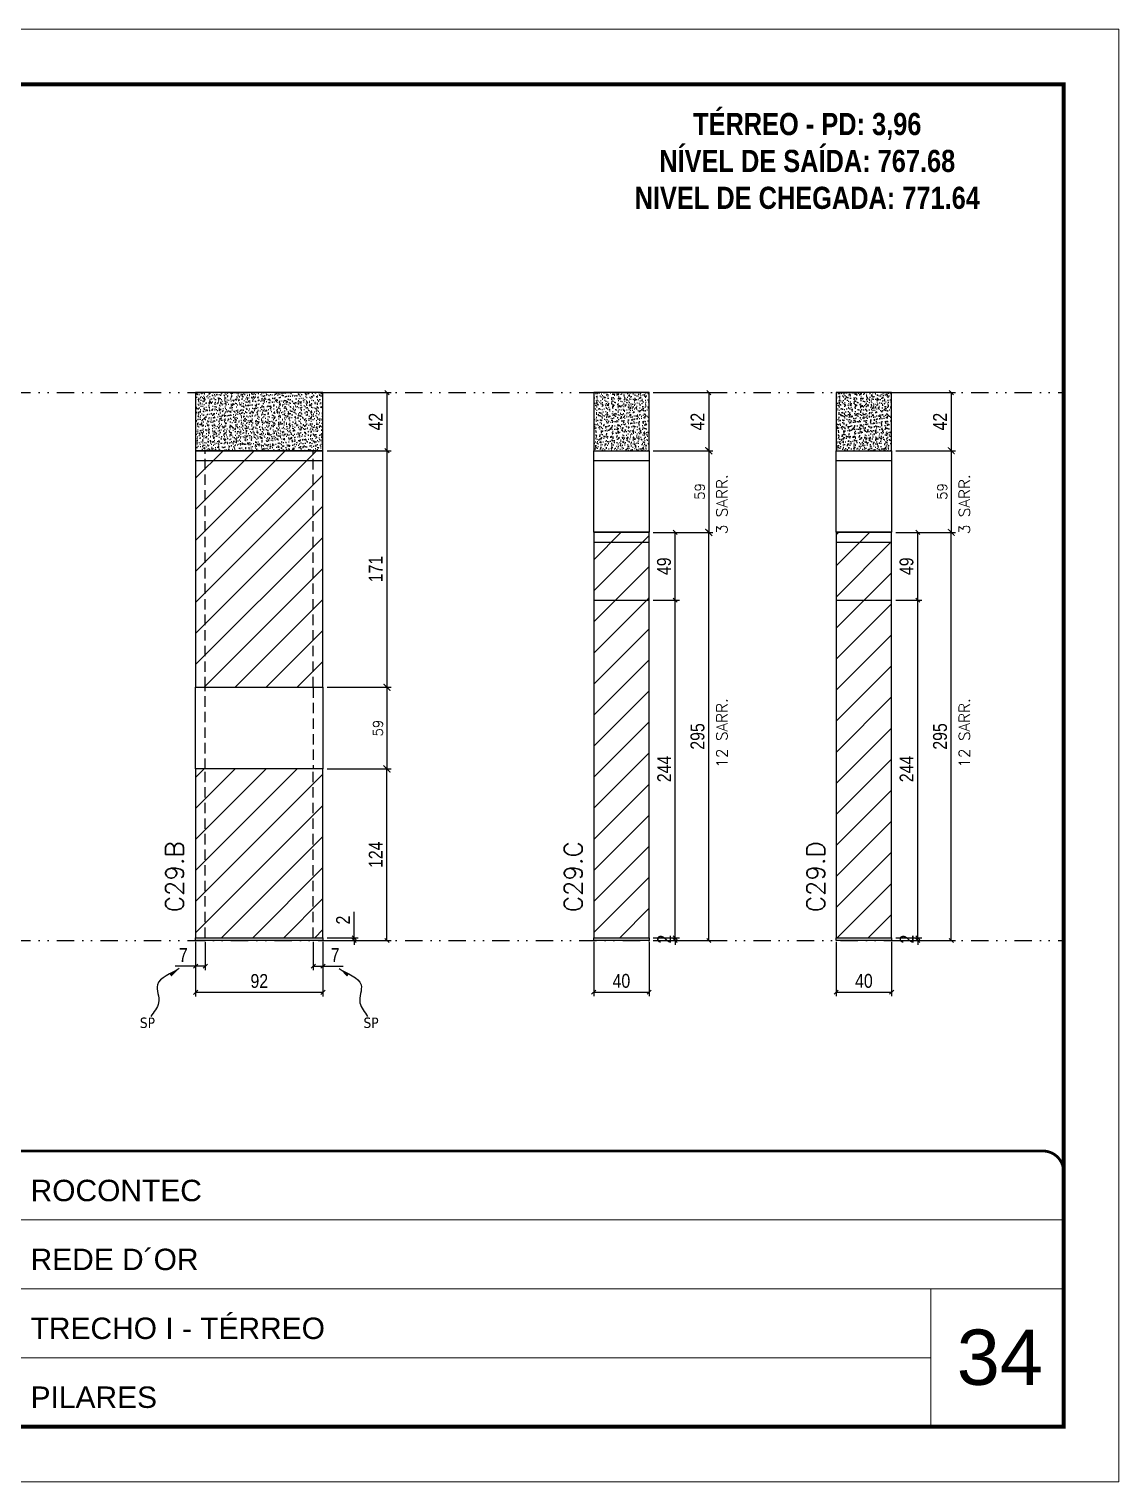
# Model space of a CAD drawing. Extents: x 2949 to 9230, y 1140 to 12527.
# Drawn here: x 5232 to 6019, y 2288 to 3338 of the extents above; entities that cross this region are included whole.
import ezdxf

# ---------------------------------------------------------------- set-up
doc = ezdxf.new("R2010")
doc.units = 0
for name, pattern in [('CONTINUO', [0]), ('DASHED', [0.75, 0.5, -0.25]), ('DIVIDE2', [0.625, 0.25, -0.125, 0, -0.125, 0, -0.125]), ('HIDDEN', [0.375, 0.25, -0.125])]:
    doc.linetypes.add(name, pattern=pattern)
for name, color, linetype, lineweight in [('CARIMBO', 255, 'Continuous', 9), ('Folhas', 255, 'Continuous', 9), ('Hachura', 251, 'Continuous', 9), ('SARRAFO DE PRESSAO', 251, 'DASHED', 9), ('Texto Seção', 7, 'Continuous', 15)]:
    doc.layers.add(name, color=color, linetype=linetype, lineweight=lineweight)
for name, color, linetype in [('COTA', 241, 'Continuous'), ('cotas', 4, 'Continuous'), ('NOMENCLATURA', 7, 'Continuous'), ('Nível', 160, 'Continuous'), ('Painéis', 200, 'Continuous'), ('SARR_2.2x7', 40, 'Continuous'), ('Sarrafo de Pressão', 42, 'HIDDEN'), ('texto', 7, 'Continuous')]:
    doc.layers.add(name, color=color, linetype=linetype)
doc.styles.add('ARIAL', font='arial.ttf')
doc.styles.add('COTA TECNICA', font='techl___.ttf', dxfattribs={"height": 10})
doc.styles.add('COTA TECNICA-50', font='techl___.ttf', dxfattribs={"height": 10})
doc.styles.add('REGUA-120', font='ROMANS.shx', dxfattribs={"height": 15})
doc.styles.add('ROMANC', font='techb___.ttf', dxfattribs={"height": 2.5})
doc.styles.add('ROMANS', font='romans.shx')
doc.styles.get("Standard").update_dxf_attribs({"font": 'arial.ttf'})
doc.dimstyles.new('COTA PAINEL-50', dxfattribs={"dimtxt": 10, "dimasz": 3, "dimexe": 3, "dimexo": 3, "dimgap": 3, "dimtad": 1, "dimdec": 1, "dimzin": 12, "dimdsep": 46, "dimtxsty": 'COTA TECNICA-50', "dimblk1": 'OBLIQUE', "dimblk2": 'OBLIQUE', "dimsah": 1, "dimcen": 0.9, "dimclrd": 4, "dimclre": 4, "dimclrt": 240, "dimadec": 1, "dimazin": 3, "dimtfac": 1, "dimtdec": 1, "dimtmove": 0, "dimatfit": 3, "dimfxl": 1, "dimtolj": 1, "dimtzin": 12, "dimarcsym": 0})
doc.dimstyles.new('Cota Paínel', dxfattribs={"dimtxt": 7, "dimasz": 5, "dimexe": 3, "dimexo": 3, "dimgap": 3, "dimtad": 1, "dimdec": 1, "dimzin": 12, "dimdsep": 46, "dimtxsty": 'ROMANS', "dimblk": 'ARCHTICK', "dimcen": 0, "dimclrd": 4, "dimclre": 4, "dimclrt": 1, "dimadec": 1, "dimazin": 3, "dimtfac": 1, "dimtdec": 1, "dimtmove": 0, "dimatfit": 3, "dimldrblk": 'OBLIQUE', "dimfxl": 1, "dimtolj": 1, "dimtzin": 12, "dimarcsym": 0})
doc.dimstyles.new('PAINEL', dxfattribs={"dimtxt": 10, "dimasz": 3, "dimexe": 3, "dimexo": 3, "dimgap": 3, "dimtad": 1, "dimdec": 1, "dimzin": 12, "dimdsep": 46, "dimtxsty": 'COTA TECNICA', "dimblk1": 'OBLIQUE', "dimblk2": 'OBLIQUE', "dimsah": 1, "dimcen": 0.9, "dimclrd": 4, "dimclre": 4, "dimclrt": 240, "dimadec": 1, "dimazin": 3, "dimtfac": 1, "dimtdec": 1, "dimtmove": 0, "dimatfit": 3, "dimfxl": 1, "dimtolj": 1, "dimtzin": 12, "dimarcsym": 0})
doc.dimstyles.get("Standard").update_dxf_attribs({"dimtxt": 0.18, "dimasz": 0.18, "dimexe": 0.18, "dimexo": 0.0625, "dimgap": 0.09, "dimtad": 0, "dimtih": 1, "dimtoh": 1, "dimdec": 4, "dimzin": 0, "dimdsep": 46, "dimtxsty": 'Standard', "dimcen": 0.09, "dimadec": 0, "dimazin": 0, "dimtfac": 1, "dimtdec": 4, "dimtofl": 0, "dimtmove": 0, "dimatfit": 3, "dimfxl": 1, "dimtolj": 1, "dimtzin": 0, "dimarcsym": 0})
pattern_1 = [(50, (-124486.9665, -22654.4705), (5.46554007, -0.47817257), [0.5715, -6.2865]), (355, (-124486.9665, -22654.4705), (-1.05730264, 5.73170536), [0.4572, -5.02921753]), (100.4514447, (-124486.511, -22654.5104), (4.40823741, 5.25353256), [0.48570026, -5.34270734]), (46.1842, (-124486.9665, -22652.9465), (8.13237123, -1.26126984), [0.85725, -9.42975]), (96.6355576, (-124486.289, -22653.052), (7.122124, 7.42278374), [0.7285507, -8.01406824]), (351.184151, (-124486.9665, -22652.9465), (7.122124, 7.42278374), [0.685799, -7.54379196]), (21, (-124486.2045, -22653.3275), (4.54843174, -3.06795595), [0.5715, -6.2865]), (326, (-124486.2045, -22653.3275), (1.85406085, 5.52563898), [0.4572, -5.0292]), (71.451445, (-124485.8255, -22653.583), (6.40249258, 2.45768307), [0.48570026, -5.34269813]), (37.5, (-124486.9665, -22654.4705), (0.092658098, 2.536651166), [0, -4.96824, 0, -5.1054, 0, -5.04825]), (7.5, (-124486.9665, -22654.4705), (2.004589875, 3.005417245), [0, -2.91084, 0, -4.85394, 0, -1.92405]), (327.5, (-124488.6658, -22654.4705), (4.067717855, -0.17186232), [0, -1.905, 0, -5.9436, 0, -7.8867]), (317.5, (-124489.4278, -22654.4705), (4.44387544, 0.76279473), [0, -2.4765, 0, -3.94716, 0, -5.6007])]
pattern_2 = [(45, (1585, 0), (-11.22532, 11.22532), [])]

# ---------------------------------------------------------------- blocks, each defined once
blk = doc.blocks.new('9999999999')
at = {"color": 30, "linetype": 'CONTINUO'}
for p, q in [((98564.6, 34379.6), (99584, 34379.6)), ((98564.6, 34329.8), (99488, 34329.8)), ((99584, 34329.8), (99488, 34329.8)), ((99488, 34329.8), (99488, 34230.2)), ((98564.6, 34280), (99488, 34280))]:
    blk.add_line(p, q, dxfattribs=at)
at = {"color": 30, "linetype": 'CONTINUO', "const_width": 2}
blk.add_lwpolyline([(99584, 34230.2), (99584, 34414.4, 0.414214), (99569, 34429.4), (98229, 34429.4, 0.414214), (98214, 34414.4), (98214, 34245.2, 0.414214), (98229, 34230.2), (99584, 34230.2)], format="xyb", dxfattribs=at)
at = {"layer": 'Folhas'}
blk.add_lwpolyline([(98139, 34190.2), (99624, 34190.2), (99624, 35240.2), (98139, 35240.2)], close=True, dxfattribs=at)
at = {"layer": 'Folhas', "color": 30, "const_width": 3}
blk.add_lwpolyline([(98214, 34230.2), (99584, 34230.2), (99584, 35200.2), (98214, 35200.2)], close=True, dxfattribs=at)
at = {"color": 7, "linetype": 'Continuous', "ltscale": 5, "style": 'ARIAL'}
for s, height, p in [('ROCONTEC', 15.48, (98837.7, 34393.1)), ('REDE D´OR', 15.48, (98837.7, 34343.3)), ('TRECHO I - TÉRREO', 15.483, (98837.7, 34293.5)), ('PILARES', 15.48, (98837.7, 34243.7))]:
    blk.add_text(s, height=height, dxfattribs=at).set_placement(p)
blk = doc.blocks.new('_Oblique')
at = {"color": 0, "linetype": 'ByBlock', "lineweight": -2}
blk.add_line((-0.5, -0.5), (0.5, 0.5), dxfattribs=at)
blk = doc.blocks.new('*D1192')
at = {"layer": 'COTA', "color": 4, "lineweight": -2, "transparency": 16777216}
for p, q in [((5352, 2678.4), (5352, 2639)), ((5444, 2678.4), (5444, 2639)), ((5352, 2642), (5444, 2642))]:
    blk.add_line(p, q, dxfattribs=at)
at = {"layer": 'Defpoints', "color": 0, "transparency": 16777216}
for p in [(5352, 2681.4), (5444, 2681.4), (5444, 2642)]:
    blk.add_point(p, dxfattribs=at)
at = {"layer": 'COTA', "color": 4, "lineweight": -2, "transparency": 16777216, "xscale": 3, "yscale": 3, "zscale": 3, "rotation": 180}
blk.add_blockref('_Oblique', (5352, 2642), dxfattribs=at)
at = {"layer": 'COTA', "color": 4, "lineweight": -2, "transparency": 16777216, "xscale": 3, "yscale": 3, "zscale": 3}
blk.add_blockref('_Oblique', (5444, 2642), dxfattribs=at)
at = {"layer": 'COTA', "color": 240, "transparency": 16777216, "insert": (5398, 2650.1), "char_height": 10, "attachment_point": 5, "style": 'COTA TECNICA'}
blk.add_mtext('\\A1;92', dxfattribs=at)
blk = doc.blocks.new('*D1193')
at = {"layer": 'COTA', "color": 4, "lineweight": -2, "transparency": 16777216}
for p, q in [((5447, 2803.4), (5493.2, 2803.4)), ((5490.2, 2679.4), (5490.2, 2803.4)), ((5447, 2679.4), (5493.2, 2679.4))]:
    blk.add_line(p, q, dxfattribs=at)
at = {"layer": 'Defpoints', "color": 0, "transparency": 16777216}
for p in [(5444, 2803.4), (5490.2, 2803.4), (5444, 2679.4)]:
    blk.add_point(p, dxfattribs=at)
at = {"layer": 'COTA', "color": 4, "lineweight": -2, "transparency": 16777216, "xscale": 3, "yscale": 3, "zscale": 3}
for p, rotation in [((5490.2, 2803.4), 90), ((5490.2, 2679.4), 270)]:
    blk.add_blockref('_Oblique', p, dxfattribs=dict(at, rotation=rotation))
at = {"layer": 'COTA', "color": 240, "transparency": 16777216, "insert": (5482.1, 2741.4), "char_height": 10, "attachment_point": 5, "rotation": 90, "style": 'COTA TECNICA-50'}
blk.add_mtext('\\A1;124', dxfattribs=at)
blk = doc.blocks.new('*D1194')
at = {"layer": 'COTA', "color": 4, "lineweight": -2, "transparency": 16777216}
for p, q in [((5466.5, 2681.4), (5466.5, 2700.2)), ((5447, 2681.4), (5469.5, 2681.4)), ((5447, 2679.4), (5469.5, 2679.4)), ((5466.5, 2679.4), (5466.5, 2681.4)), ((5466.5, 2679.4), (5466.5, 2676.4))]:
    blk.add_line(p, q, dxfattribs=at)
at = {"layer": 'Defpoints', "color": 0, "transparency": 16777216}
for p in [(5444, 2681.4), (5444, 2679.4), (5466.5, 2679.4)]:
    blk.add_point(p, dxfattribs=at)
at = {"layer": 'COTA', "color": 4, "lineweight": -2, "transparency": 16777216, "xscale": 3, "yscale": 3, "zscale": 3}
for p, rotation in [((5466.5, 2681.4), 270), ((5466.5, 2679.4), 90)]:
    blk.add_blockref('_Oblique', p, dxfattribs=dict(at, rotation=rotation))
at = {"layer": 'COTA', "color": 240, "transparency": 16777216, "insert": (5458.5, 2694.2), "char_height": 10, "attachment_point": 5, "rotation": 90, "style": 'COTA TECNICA-50'}
blk.add_mtext('\\A1;2', dxfattribs=at)
blk = doc.blocks.new('*D1195')
at = {"layer": 'COTA', "color": 4, "linetype": 'ByBlock', "lineweight": -2, "transparency": 16777216}
for p, q in [((5447, 3075.4), (5493.2, 3075.4)), ((5490.2, 3075.4), (5490.2, 3033.4)), ((5447, 3033.4), (5493.2, 3033.4))]:
    blk.add_line(p, q, dxfattribs=at)
at = {"layer": 'Defpoints', "color": 0, "linetype": 'ByBlock', "transparency": 16777216}
for p in [(5444, 3075.4), (5444, 3033.4), (5490.2, 3033.4)]:
    blk.add_point(p, dxfattribs=at)
at = {"layer": 'COTA', "color": 4, "linetype": 'ByBlock', "lineweight": -2, "transparency": 16777216, "xscale": 3, "yscale": 3, "zscale": 3}
for p, rotation in [((5490.2, 3075.4), 90), ((5490.2, 3033.4), 270)]:
    blk.add_blockref('_Oblique', p, dxfattribs=dict(at, rotation=rotation))
at = {"layer": 'COTA', "color": 240, "linetype": 'ByBlock', "transparency": 16777216, "insert": (5482.1, 3054.4), "char_height": 10, "attachment_point": 5, "rotation": 90, "style": 'COTA TECNICA'}
blk.add_mtext('\\A1;42', dxfattribs=at)
blk = doc.blocks.new('*D1208')
at = {"layer": 'COTA', "color": 4, "linetype": 'ByBlock', "lineweight": -2, "transparency": 16777216}
for p, q in [((5447, 3033.4), (5493.2, 3033.4)), ((5490.2, 3033.4), (5490.2, 2862.4)), ((5447, 2862.4), (5493.2, 2862.4))]:
    blk.add_line(p, q, dxfattribs=at)
at = {"layer": 'Defpoints', "color": 0, "linetype": 'ByBlock', "transparency": 16777216}
for p in [(5444, 3033.4), (5444, 2862.4), (5490.2, 2862.4)]:
    blk.add_point(p, dxfattribs=at)
at = {"layer": 'COTA', "color": 4, "linetype": 'ByBlock', "lineweight": -2, "transparency": 16777216, "xscale": 3, "yscale": 3, "zscale": 3}
for p, rotation in [((5490.2, 3033.4), 90), ((5490.2, 2862.4), 270)]:
    blk.add_blockref('_Oblique', p, dxfattribs=dict(at, rotation=rotation))
at = {"layer": 'COTA', "color": 240, "linetype": 'ByBlock', "transparency": 16777216, "insert": (5482.1, 2947.9), "char_height": 10, "attachment_point": 5, "rotation": 90, "style": 'COTA TECNICA'}
blk.add_mtext('\\A1;171', dxfattribs=at)
blk = doc.blocks.new('*D1196')
at = {"layer": 'COTA', "color": 4, "lineweight": -2, "transparency": 16777216}
for p, q in [((5639.6, 2678.4), (5639.6, 2639.1)), ((5679.6, 2678.4), (5679.6, 2639.1)), ((5639.6, 2642.1), (5679.6, 2642.1))]:
    blk.add_line(p, q, dxfattribs=at)
at = {"layer": 'Defpoints', "color": 0, "transparency": 16777216}
for p in [(5639.6, 2681.4), (5679.6, 2681.4), (5679.6, 2642.1)]:
    blk.add_point(p, dxfattribs=at)
at = {"layer": 'COTA', "color": 4, "lineweight": -2, "transparency": 16777216, "xscale": 3, "yscale": 3, "zscale": 3, "rotation": 180}
blk.add_blockref('_Oblique', (5639.6, 2642.1), dxfattribs=at)
at = {"layer": 'COTA', "color": 4, "lineweight": -2, "transparency": 16777216, "xscale": 3, "yscale": 3, "zscale": 3}
blk.add_blockref('_Oblique', (5679.6, 2642.1), dxfattribs=at)
at = {"layer": 'COTA', "color": 240, "transparency": 16777216, "insert": (5659.6, 2650.2), "char_height": 10, "attachment_point": 5, "style": 'COTA TECNICA'}
blk.add_mtext('\\A1;40', dxfattribs=at)
blk = doc.blocks.new('*D1197')
at = {"layer": 'COTA', "color": 4, "lineweight": -2, "transparency": 16777216}
for p, q in [((5682.6, 2974.4), (5725.7, 2974.4)), ((5722.7, 2679.4), (5722.7, 2974.4)), ((5682.6, 2679.4), (5725.7, 2679.4))]:
    blk.add_line(p, q, dxfattribs=at)
at = {"layer": 'Defpoints', "color": 0, "transparency": 16777216}
for p in [(5679.6, 2974.4), (5722.7, 2974.4), (5679.6, 2679.4)]:
    blk.add_point(p, dxfattribs=at)
at = {"layer": 'COTA', "color": 4, "lineweight": -2, "transparency": 16777216, "xscale": 3, "yscale": 3, "zscale": 3}
for p, rotation in [((5722.7, 2974.4), 90), ((5722.7, 2679.4), 270)]:
    blk.add_blockref('_Oblique', p, dxfattribs=dict(at, rotation=rotation))
at = {"layer": 'COTA', "color": 240, "transparency": 16777216, "insert": (5714.6, 2826.9), "char_height": 10, "attachment_point": 5, "rotation": 90, "style": 'COTA TECNICA'}
blk.add_mtext('\\A1;295', dxfattribs=at)
blk = doc.blocks.new('*D1198')
at = {"layer": 'COTA', "color": 4, "lineweight": -2, "transparency": 16777216}
for p, q in [((5682.6, 2681.4), (5701.5, 2681.4)), ((5682.6, 2679.4), (5701.5, 2679.4)), ((5698.5, 2681.4), (5698.5, 2684.4)), ((5698.5, 2679.4), (5698.5, 2681.4)), ((5698.5, 2679.4), (5698.5, 2676.4))]:
    blk.add_line(p, q, dxfattribs=at)
at = {"layer": 'Defpoints', "color": 0, "transparency": 16777216}
for p in [(5679.6, 2681.4), (5679.6, 2679.4), (5698.5, 2681.4)]:
    blk.add_point(p, dxfattribs=at)
at = {"layer": 'COTA', "color": 4, "lineweight": -2, "transparency": 16777216, "xscale": 3, "yscale": 3, "zscale": 3}
for p, rotation in [((5698.5, 2681.4), 270), ((5698.5, 2679.4), 90)]:
    blk.add_blockref('_Oblique', p, dxfattribs=dict(at, rotation=rotation))
at = {"layer": 'COTA', "color": 240, "transparency": 16777216, "insert": (5690.5, 2680.4), "char_height": 10, "attachment_point": 5, "rotation": 90, "style": 'COTA TECNICA-50'}
blk.add_mtext('\\A1;2', dxfattribs=at)
blk = doc.blocks.new('*D1209')
at = {"layer": 'COTA', "color": 4, "linetype": 'ByBlock', "lineweight": -2, "transparency": 16777216}
for p, q in [((5682.6, 2925.4), (5701.5, 2925.4)), ((5698.5, 2681.4), (5698.5, 2925.4)), ((5682.6, 2681.4), (5701.5, 2681.4))]:
    blk.add_line(p, q, dxfattribs=at)
at = {"layer": 'Defpoints', "color": 0, "linetype": 'ByBlock', "transparency": 16777216}
for p in [(5679.6, 2925.4), (5698.5, 2925.4), (5679.6, 2681.4)]:
    blk.add_point(p, dxfattribs=at)
at = {"layer": 'COTA', "color": 4, "linetype": 'ByBlock', "lineweight": -2, "transparency": 16777216, "xscale": 3, "yscale": 3, "zscale": 3}
for p, rotation in [((5698.5, 2925.4), 90), ((5698.5, 2681.4), 270)]:
    blk.add_blockref('_Oblique', p, dxfattribs=dict(at, rotation=rotation))
at = {"layer": 'COTA', "color": 240, "linetype": 'ByBlock', "transparency": 16777216, "insert": (5690.5, 2803.4), "char_height": 10, "attachment_point": 5, "rotation": 90, "style": 'COTA TECNICA'}
blk.add_mtext('\\A1;244', dxfattribs=at)
blk = doc.blocks.new('*D1210')
at = {"layer": 'COTA', "color": 4, "linetype": 'ByBlock', "lineweight": -2, "transparency": 16777216}
for p, q in [((5682.6, 2974.4), (5701.5, 2974.4)), ((5698.5, 2925.4), (5698.5, 2974.4)), ((5682.6, 2925.4), (5701.5, 2925.4))]:
    blk.add_line(p, q, dxfattribs=at)
at = {"layer": 'Defpoints', "color": 0, "linetype": 'ByBlock', "transparency": 16777216}
for p in [(5679.6, 2974.4), (5698.5, 2974.4), (5679.6, 2925.4)]:
    blk.add_point(p, dxfattribs=at)
at = {"layer": 'COTA', "color": 4, "linetype": 'ByBlock', "lineweight": -2, "transparency": 16777216, "xscale": 3, "yscale": 3, "zscale": 3}
for p, rotation in [((5698.5, 2974.4), 90), ((5698.5, 2925.4), 270)]:
    blk.add_blockref('_Oblique', p, dxfattribs=dict(at, rotation=rotation))
at = {"layer": 'COTA', "color": 240, "linetype": 'ByBlock', "transparency": 16777216, "insert": (5690.4, 2949.9), "char_height": 10, "attachment_point": 5, "rotation": 90, "style": 'COTA TECNICA'}
blk.add_mtext('\\A1;49', dxfattribs=at)
blk = doc.blocks.new('*D1199')
at = {"layer": 'COTA', "color": 4, "lineweight": -2, "transparency": 16777216}
for p, q in [((5814.8, 2678.4), (5814.8, 2639.1)), ((5854.8, 2678.4), (5854.8, 2639.1)), ((5814.8, 2642.1), (5854.8, 2642.1))]:
    blk.add_line(p, q, dxfattribs=at)
at = {"layer": 'Defpoints', "color": 0, "transparency": 16777216}
for p in [(5814.8, 2681.4), (5854.8, 2681.4), (5854.8, 2642.1)]:
    blk.add_point(p, dxfattribs=at)
at = {"layer": 'COTA', "color": 4, "lineweight": -2, "transparency": 16777216, "xscale": 3, "yscale": 3, "zscale": 3, "rotation": 180}
blk.add_blockref('_Oblique', (5814.8, 2642.1), dxfattribs=at)
at = {"layer": 'COTA', "color": 4, "lineweight": -2, "transparency": 16777216, "xscale": 3, "yscale": 3, "zscale": 3}
blk.add_blockref('_Oblique', (5854.8, 2642.1), dxfattribs=at)
at = {"layer": 'COTA', "color": 240, "transparency": 16777216, "insert": (5834.8, 2650.2), "char_height": 10, "attachment_point": 5, "style": 'COTA TECNICA'}
blk.add_mtext('\\A1;40', dxfattribs=at)
blk = doc.blocks.new('*D1200')
at = {"layer": 'COTA', "color": 4, "lineweight": -2, "transparency": 16777216}
for p, q in [((5857.8, 2974.4), (5900.9, 2974.4)), ((5897.9, 2679.4), (5897.9, 2974.4)), ((5857.8, 2679.4), (5900.9, 2679.4))]:
    blk.add_line(p, q, dxfattribs=at)
at = {"layer": 'Defpoints', "color": 0, "transparency": 16777216}
for p in [(5854.8, 2974.4), (5897.9, 2974.4), (5854.8, 2679.4)]:
    blk.add_point(p, dxfattribs=at)
at = {"layer": 'COTA', "color": 4, "lineweight": -2, "transparency": 16777216, "xscale": 3, "yscale": 3, "zscale": 3}
for p, rotation in [((5897.9, 2974.4), 90), ((5897.9, 2679.4), 270)]:
    blk.add_blockref('_Oblique', p, dxfattribs=dict(at, rotation=rotation))
at = {"layer": 'COTA', "color": 240, "transparency": 16777216, "insert": (5889.8, 2826.9), "char_height": 10, "attachment_point": 5, "rotation": 90, "style": 'COTA TECNICA'}
blk.add_mtext('\\A1;295', dxfattribs=at)
blk = doc.blocks.new('*D1201')
at = {"layer": 'COTA', "color": 4, "lineweight": -2, "transparency": 16777216}
for p, q in [((5857.8, 2681.4), (5876.7, 2681.4)), ((5857.8, 2679.4), (5876.7, 2679.4)), ((5873.7, 2681.4), (5873.7, 2684.4)), ((5873.7, 2679.4), (5873.7, 2681.4)), ((5873.7, 2679.4), (5873.7, 2676.4))]:
    blk.add_line(p, q, dxfattribs=at)
at = {"layer": 'Defpoints', "color": 0, "transparency": 16777216}
for p in [(5854.8, 2681.4), (5854.8, 2679.4), (5873.7, 2681.4)]:
    blk.add_point(p, dxfattribs=at)
at = {"layer": 'COTA', "color": 4, "lineweight": -2, "transparency": 16777216, "xscale": 3, "yscale": 3, "zscale": 3}
for p, rotation in [((5873.7, 2681.4), 270), ((5873.7, 2679.4), 90)]:
    blk.add_blockref('_Oblique', p, dxfattribs=dict(at, rotation=rotation))
at = {"layer": 'COTA', "color": 240, "transparency": 16777216, "insert": (5865.7, 2680.4), "char_height": 10, "attachment_point": 5, "rotation": 90, "style": 'COTA TECNICA-50'}
blk.add_mtext('\\A1;2', dxfattribs=at)
blk = doc.blocks.new('*D1211')
at = {"layer": 'COTA', "color": 4, "linetype": 'ByBlock', "lineweight": -2, "transparency": 16777216}
for p, q in [((5857.8, 2925.4), (5876.7, 2925.4)), ((5873.7, 2681.4), (5873.7, 2925.4)), ((5857.8, 2681.4), (5876.7, 2681.4))]:
    blk.add_line(p, q, dxfattribs=at)
at = {"layer": 'Defpoints', "color": 0, "linetype": 'ByBlock', "transparency": 16777216}
for p in [(5854.8, 2925.4), (5873.7, 2925.4), (5854.8, 2681.4)]:
    blk.add_point(p, dxfattribs=at)
at = {"layer": 'COTA', "color": 4, "linetype": 'ByBlock', "lineweight": -2, "transparency": 16777216, "xscale": 3, "yscale": 3, "zscale": 3}
for p, rotation in [((5873.7, 2925.4), 90), ((5873.7, 2681.4), 270)]:
    blk.add_blockref('_Oblique', p, dxfattribs=dict(at, rotation=rotation))
at = {"layer": 'COTA', "color": 240, "linetype": 'ByBlock', "transparency": 16777216, "insert": (5865.6, 2803.4), "char_height": 10, "attachment_point": 5, "rotation": 90, "style": 'COTA TECNICA'}
blk.add_mtext('\\A1;244', dxfattribs=at)
blk = doc.blocks.new('*D1202')
at = {"layer": 'COTA', "color": 4, "linetype": 'ByBlock', "lineweight": -2, "transparency": 16777216}
for p, q in [((5857.8, 2974.4), (5876.7, 2974.4)), ((5873.7, 2925.4), (5873.7, 2974.4)), ((5857.8, 2925.4), (5876.7, 2925.4))]:
    blk.add_line(p, q, dxfattribs=at)
at = {"layer": 'Defpoints', "color": 0, "linetype": 'ByBlock', "transparency": 16777216}
for p in [(5854.8, 2974.4), (5873.7, 2974.4), (5854.8, 2925.4)]:
    blk.add_point(p, dxfattribs=at)
at = {"layer": 'COTA', "color": 4, "linetype": 'ByBlock', "lineweight": -2, "transparency": 16777216, "xscale": 3, "yscale": 3, "zscale": 3}
for p, rotation in [((5873.7, 2974.4), 90), ((5873.7, 2925.4), 270)]:
    blk.add_blockref('_Oblique', p, dxfattribs=dict(at, rotation=rotation))
at = {"layer": 'COTA', "color": 240, "linetype": 'ByBlock', "transparency": 16777216, "insert": (5865.6, 2949.9), "char_height": 10, "attachment_point": 5, "rotation": 90, "style": 'COTA TECNICA'}
blk.add_mtext('\\A1;49', dxfattribs=at)
blk = doc.blocks.new('*D1203')
at = {"layer": 'cotas', "color": 4, "linetype": 'ByBlock', "lineweight": -2, "transparency": 16777216}
for p, q in [((5682.6, 3075.4), (5725.7, 3075.4)), ((5722.7, 3075.4), (5722.7, 3033.4)), ((5682.6, 3033.4), (5725.7, 3033.4))]:
    blk.add_line(p, q, dxfattribs=at)
at = {"layer": 'Defpoints', "color": 0, "linetype": 'ByBlock', "transparency": 16777216}
for p in [(5679.6, 3075.4), (5679.6, 3033.4), (5722.7, 3033.4)]:
    blk.add_point(p, dxfattribs=at)
at = {"layer": 'cotas', "color": 4, "linetype": 'ByBlock', "lineweight": -2, "transparency": 16777216, "xscale": 3, "yscale": 3, "zscale": 3}
for p, rotation in [((5722.7, 3075.4), 90), ((5722.7, 3033.4), 270)]:
    blk.add_blockref('_Oblique', p, dxfattribs=dict(at, rotation=rotation))
at = {"layer": 'cotas', "color": 240, "linetype": 'ByBlock', "transparency": 16777216, "insert": (5714.6, 3054.4), "char_height": 10, "attachment_point": 5, "rotation": 90, "style": 'COTA TECNICA'}
blk.add_mtext('\\A1;42', dxfattribs=at)
blk = doc.blocks.new('*D1204')
at = {"layer": 'cotas', "color": 4, "linetype": 'ByBlock', "lineweight": -2, "transparency": 16777216}
for p, q in [((5857.8, 3075.4), (5900.9, 3075.4)), ((5897.9, 3075.4), (5897.9, 3033.4)), ((5857.8, 3033.4), (5900.9, 3033.4))]:
    blk.add_line(p, q, dxfattribs=at)
at = {"layer": 'Defpoints', "color": 0, "linetype": 'ByBlock', "transparency": 16777216}
for p in [(5854.8, 3075.4), (5854.8, 3033.4), (5897.9, 3033.4)]:
    blk.add_point(p, dxfattribs=at)
at = {"layer": 'cotas', "color": 4, "linetype": 'ByBlock', "lineweight": -2, "transparency": 16777216, "xscale": 3, "yscale": 3, "zscale": 3}
for p, rotation in [((5897.9, 3075.4), 90), ((5897.9, 3033.4), 270)]:
    blk.add_blockref('_Oblique', p, dxfattribs=dict(at, rotation=rotation))
at = {"layer": 'cotas', "color": 240, "linetype": 'ByBlock', "transparency": 16777216, "insert": (5889.8, 3054.4), "char_height": 10, "attachment_point": 5, "rotation": 90, "style": 'COTA TECNICA'}
blk.add_mtext('\\A1;42', dxfattribs=at)
blk = doc.blocks.new('*D1183')
at = {"layer": 'COTA', "color": 4, "lineweight": -2, "transparency": 16777216}
for p, q in [((5359, 2678.4), (5359, 2657.9)), ((5352, 2676.4), (5352, 2657.9)), ((5352, 2660.9), (5337.2, 2660.9)), ((5359, 2660.9), (5352, 2660.9))]:
    blk.add_line(p, q, dxfattribs=at)
at = {"layer": 'Defpoints', "color": 0, "transparency": 16777216}
for p in [(5352, 2679.4), (5359, 2681.4), (5352, 2660.9)]:
    blk.add_point(p, dxfattribs=at)
at = {"layer": 'COTA', "color": 4, "lineweight": -2, "transparency": 16777216, "xscale": 3, "yscale": 3, "zscale": 3, "rotation": 180}
blk.add_blockref('_Oblique', (5352, 2660.9), dxfattribs=at)
at = {"layer": 'COTA', "color": 4, "lineweight": -2, "transparency": 16777216, "xscale": 3, "yscale": 3, "zscale": 3}
blk.add_blockref('_Oblique', (5359, 2660.9), dxfattribs=at)
at = {"layer": 'COTA', "color": 240, "transparency": 16777216, "insert": (5343.1, 2669), "char_height": 10, "attachment_point": 5, "style": 'COTA TECNICA-50'}
blk.add_mtext('\\A1;7', dxfattribs=at)
blk = doc.blocks.new('*D1184')
at = {"layer": 'COTA', "color": 4, "lineweight": -2, "transparency": 16777216}
for p, q in [((5437, 2678.4), (5437, 2657.9)), ((5444, 2676.4), (5444, 2657.9)), ((5437, 2660.9), (5444, 2660.9)), ((5444, 2660.9), (5458.7, 2660.9))]:
    blk.add_line(p, q, dxfattribs=at)
at = {"layer": 'Defpoints', "color": 0, "transparency": 16777216}
for p in [(5437, 2681.4), (5444, 2679.4), (5444, 2660.9)]:
    blk.add_point(p, dxfattribs=at)
at = {"layer": 'COTA', "color": 4, "lineweight": -2, "transparency": 16777216, "xscale": 3, "yscale": 3, "zscale": 3, "rotation": 180}
blk.add_blockref('_Oblique', (5437, 2660.9), dxfattribs=at)
at = {"layer": 'COTA', "color": 4, "lineweight": -2, "transparency": 16777216, "xscale": 3, "yscale": 3, "zscale": 3}
blk.add_blockref('_Oblique', (5444, 2660.9), dxfattribs=at)
at = {"layer": 'COTA', "color": 240, "transparency": 16777216, "insert": (5452.8, 2669), "char_height": 10, "attachment_point": 5, "style": 'COTA TECNICA-50'}
blk.add_mtext('\\A1;7', dxfattribs=at)
blk = doc.blocks.new('_ArchTick')
at = {"color": 0, "linetype": 'ByBlock', "const_width": 0.15}
blk.add_lwpolyline([(-0.5, -0.5), (0.5, 0.5)], dxfattribs=at)
blk = doc.blocks.new('*D1205')
at = {"layer": 'COTA', "color": 4, "lineweight": -2, "transparency": 16777216}
for p, q in [((5682.6, 3033.4), (5725.7, 3033.4)), ((5722.7, 3033.4), (5722.7, 2974.4)), ((5682.6, 2974.4), (5725.7, 2974.4))]:
    blk.add_line(p, q, dxfattribs=at)
at = {"layer": 'Defpoints', "color": 0, "transparency": 16777216}
for p in [(5679.6, 3033.4), (5679.6, 2974.4), (5722.7, 2974.4)]:
    blk.add_point(p, dxfattribs=at)
at = {"layer": 'COTA', "color": 4, "lineweight": -2, "transparency": 16777216, "xscale": 5, "yscale": 5, "zscale": 5}
for p, rotation in [((5722.7, 3033.4), 90), ((5722.7, 2974.4), 270)]:
    blk.add_blockref('_ArchTick', p, dxfattribs=dict(at, rotation=rotation))
at = {"layer": 'COTA', "color": 1, "transparency": 16777216, "insert": (5716.2, 3003.9), "char_height": 7, "attachment_point": 5, "rotation": 90, "style": 'ROMANS'}
blk.add_mtext('\\A1;59', dxfattribs=at)
blk = doc.blocks.new('*D1206')
at = {"layer": 'COTA', "color": 4, "lineweight": -2, "transparency": 16777216}
for p, q in [((5857.8, 3033.4), (5900.9, 3033.4)), ((5897.9, 3033.4), (5897.9, 2974.4)), ((5857.8, 2974.4), (5900.9, 2974.4))]:
    blk.add_line(p, q, dxfattribs=at)
at = {"layer": 'Defpoints', "color": 0, "transparency": 16777216}
for p in [(5854.8, 3033.4), (5854.8, 2974.4), (5897.9, 2974.4)]:
    blk.add_point(p, dxfattribs=at)
at = {"layer": 'COTA', "color": 4, "lineweight": -2, "transparency": 16777216, "xscale": 5, "yscale": 5, "zscale": 5}
for p, rotation in [((5897.9, 3033.4), 90), ((5897.9, 2974.4), 270)]:
    blk.add_blockref('_ArchTick', p, dxfattribs=dict(at, rotation=rotation))
at = {"layer": 'COTA', "color": 1, "transparency": 16777216, "insert": (5891.4, 3003.9), "char_height": 7, "attachment_point": 5, "rotation": 90, "style": 'ROMANS'}
blk.add_mtext('\\A1;59', dxfattribs=at)
blk = doc.blocks.new('*D1186')
at = {"layer": 'COTA', "color": 4, "lineweight": -2, "transparency": 16777216}
for p, q in [((5447, 2862.4), (5493.2, 2862.4)), ((5490.2, 2862.4), (5490.2, 2803.4)), ((5447, 2803.4), (5493.2, 2803.4))]:
    blk.add_line(p, q, dxfattribs=at)
at = {"layer": 'Defpoints', "color": 0, "transparency": 16777216}
for p in [(5444, 2862.4), (5444, 2803.4), (5490.2, 2803.4)]:
    blk.add_point(p, dxfattribs=at)
at = {"layer": 'COTA', "color": 4, "lineweight": -2, "transparency": 16777216, "xscale": 5, "yscale": 5, "zscale": 5}
for p, rotation in [((5490.2, 2862.4), 90), ((5490.2, 2803.4), 270)]:
    blk.add_blockref('_ArchTick', p, dxfattribs=dict(at, rotation=rotation))
at = {"layer": 'COTA', "color": 1, "transparency": 16777216, "insert": (5483.7, 2832.9), "char_height": 7, "attachment_point": 5, "rotation": 90, "style": 'ROMANS'}
blk.add_mtext('\\A1;59', dxfattribs=at)

msp = doc.modelspace()

# ---------------------------------------------------------------- hatches: boundary and pattern name
at = {"layer": 'COTA', "linetype": 'ByBlock'}
h = msp.add_hatch(dxfattribs=at)
h.set_pattern_fill('AR-CONC', color=256, scale=0.03)
h.set_pattern_definition(pattern_1)
h.paths.add_polyline_path([(5443.96, 3033.42), (5443.96, 3075.42), (5351.96, 3075.42), (5351.96, 3033.42)])
h = msp.add_hatch(dxfattribs=at)
h.set_pattern_fill('AR-CONC', color=256, scale=0.03)
h.set_pattern_definition(pattern_1)
h.paths.add_polyline_path([(5639.64, 3075.42), (5639.64, 3033.42), (5679.64, 3033.42), (5679.64, 3075.42)])
h = msp.add_hatch(dxfattribs=at)
h.set_pattern_fill('AR-CONC', color=256, scale=0.03)
h.set_pattern_definition([(50, (-124311.794, -22654.4705), (5.46554007, -0.47817257), [0.5715, -6.2865]), (355, (-124311.794, -22654.4705), (-1.05730264, 5.73170536), [0.4572, -5.02921753]), (100.4514447, (-124311.3384, -22654.5104), (4.40823741, 5.25353256), [0.48570026, -5.34270734]), (46.1842, (-124311.794, -22652.9465), (8.13237123, -1.26126984), [0.85725, -9.42975]), (96.6355576, (-124311.116, -22653.052), (7.122124, 7.42278374), [0.7285507, -8.01406824]), (351.184151, (-124311.794, -22652.9465), (7.122124, 7.42278374), [0.685799, -7.54379196]), (21, (-124311.032, -22653.3275), (4.54843174, -3.06795595), [0.5715, -6.2865]), (326, (-124311.032, -22653.3275), (1.85406085, 5.52563898), [0.4572, -5.0292]), (71.451445, (-124310.653, -22653.583), (6.40249258, 2.45768307), [0.48570026, -5.34269813]), (37.5, (-124311.7939, -22654.4705), (0.092658098, 2.536651166), [0, -4.96824, 0, -5.1054, 0, -5.04825]), (7.5, (-124311.7939, -22654.4705), (2.004589875, 3.005417245), [0, -2.91084, 0, -4.85394, 0, -1.92405]), (327.5, (-124313.4931, -22654.4705), (4.067717855, -0.17186232), [0, -1.905, 0, -5.9436, 0, -7.8867]), (317.5, (-124314.255, -22654.4705), (4.44387544, 0.76279473), [0, -2.4765, 0, -3.94716, 0, -5.6007])])
h.paths.add_polyline_path([(5814.81, 3075.42), (5814.81, 3033.42), (5854.81, 3033.42), (5854.81, 3075.42)])
at = {"layer": 'Hachura', "linetype": 'ByBlock'}
h = msp.add_hatch(dxfattribs=at)
h.set_pattern_fill('ANSI31', color=256, scale=5)
h.set_pattern_definition([(45, (-124486.967, -22654.47), (-11.2253202, 11.2253202), [])])
h.paths.add_polyline_path([(5443.96, 3033.42), (5351.96, 3033.42), (5351.96, 2862.42), (5443.96, 2862.42)])
h = msp.add_hatch(dxfattribs=at)
h.set_pattern_fill('ANSI31', color=256, scale=5)
h.set_pattern_definition(pattern_2)
h.paths.add_polyline_path([(5639.64, 2925.42), (5679.64, 2925.42), (5679.64, 2974.42), (5639.64, 2974.42)])
h = msp.add_hatch(dxfattribs=at)
h.set_pattern_fill('ANSI31', color=256, scale=5)
h.set_pattern_definition(pattern_2)
h.paths.add_polyline_path([(5854.81, 2974.42), (5814.81, 2974.42), (5814.81, 2925.42), (5854.81, 2925.42)])
h = msp.add_hatch(dxfattribs=at)
h.set_pattern_fill('ANSI31', color=256, scale=5)
h.set_pattern_definition(pattern_2)
h.paths.add_polyline_path([(5679.64, 2925.42), (5639.64, 2925.42), (5639.64, 2681.42), (5679.64, 2681.42)])
h = msp.add_hatch(dxfattribs=at)
h.set_pattern_fill('ANSI31', color=256, scale=5)
h.set_pattern_definition(pattern_2)
h.paths.add_polyline_path([(5854.81, 2925.42), (5814.81, 2925.42), (5814.81, 2681.42), (5854.81, 2681.42)])
h = msp.add_hatch(dxfattribs=at)
h.set_pattern_fill('ANSI31', color=256, scale=5)
h.set_pattern_definition([(45, (-124486.967, -22713.47), (-11.2253202, 11.2253202), [])])
h.paths.add_polyline_path([(5443.96, 2803.42), (5351.96, 2803.42), (5351.96, 2681.42), (5443.96, 2681.42)])

# ---------------------------------------------------------------- linework, layer by layer
at = {"layer": 'COTA', "linetype": 'ByBlock'}
for points in [[(5351.96, 3033.42), (5443.96, 3033.42), (5443.96, 3075.42), (5351.96, 3075.42)], [(5639.64, 3033.42), (5679.64, 3033.42), (5679.64, 3075.42), (5639.64, 3075.42)], [(5814.81, 3033.42), (5854.81, 3033.42), (5854.81, 3075.42), (5814.81, 3075.42)]]:
    msp.add_lwpolyline(points, close=True, dxfattribs=at)
at = {"layer": 'Nível', "color": 4, "linetype": 'DIVIDE2', "ltscale": 50}
for p, q in [((4968.69, 3075.42), (5979.03, 3075.42)), ((4968.69, 2679.42), (5979.03, 2679.42))]:
    msp.add_line(p, q, dxfattribs=at)
at = {"layer": 'Painéis'}
for p, q in [((5443.96, 3033.42), (5351.96, 3033.42)), ((5639.64, 2974.42), (5679.64, 2974.42)), ((5814.81, 2974.42), (5854.81, 2974.42)), ((5639.64, 2925.42), (5679.64, 2925.42)), ((5814.81, 2925.42), (5854.81, 2925.42)), ((5351.96, 2803.42), (5351.96, 2862.42)), ((5443.96, 2862.42), (5443.96, 2803.42))]:
    msp.add_line(p, q, dxfattribs=at)
for points in [[(5351.96, 2862.42), (5443.96, 2862.42), (5443.96, 3033.42), (5351.96, 3033.42)], [(5639.64, 3033.42), (5679.64, 3033.42), (5679.64, 2974.42), (5639.64, 2974.42)], [(5814.81, 3033.42), (5854.81, 3033.42), (5854.81, 2974.42), (5814.81, 2974.42)], [(5639.64, 2681.42), (5679.64, 2681.42), (5679.64, 2974.42), (5639.64, 2974.42)], [(5814.81, 2681.42), (5854.81, 2681.42), (5854.81, 2974.42), (5814.81, 2974.42)], [(5351.96, 2681.42), (5443.96, 2681.42), (5443.96, 2803.42), (5351.96, 2803.42)], [(5351.96, 2681.42), (5443.96, 2681.42), (5443.96, 2679.42), (5351.96, 2679.42)], [(5639.64, 2681.42), (5679.64, 2681.42), (5679.64, 2679.42), (5639.64, 2679.42)], [(5814.81, 2681.42), (5854.81, 2681.42), (5854.81, 2679.42), (5814.81, 2679.42)]]:
    msp.add_lwpolyline(points, close=True, dxfattribs=at)
at = {"layer": 'SARR_2.2x7'}
for p, q in [((5351.96, 3026.42), (5443.96, 3026.42)), ((5639.64, 3026.42), (5679.64, 3026.42)), ((5814.81, 3026.42), (5854.81, 3026.42)), ((5639.64, 2967.42), (5679.64, 2967.42)), ((5814.81, 2967.42), (5854.81, 2967.42))]:
    msp.add_line(p, q, dxfattribs=at)
at = {"layer": 'Sarrafo de Pressão', "ltscale": 30}
for p, q in [((5358.96, 2862.42), (5358.96, 3033.42)), ((5436.96, 2862.42), (5436.96, 3033.42)), ((5358.96, 2803.42), (5358.96, 2862.42)), ((5436.96, 2862.42), (5436.96, 2803.42)), ((5358.96, 2681.42), (5358.96, 2803.42)), ((5436.96, 2681.42), (5436.96, 2803.42))]:
    msp.add_line(p, q, dxfattribs=at)

# ---------------------------------------------------------------- block references
at = {"layer": 'SARRAFO DE PRESSAO', "color": 6, "linetype": 'ByBlock'}
msp.add_blockref('9999999999', (-93604.94, -31902.07), dxfattribs=at)

# ---------------------------------------------------------------- texts
at = {"layer": 'CARIMBO', "style": 'ARIAL'}
msp.add_text('34', height=40, dxfattribs=at).set_placement((5901.89, 2358.28))
at = {"layer": 'NOMENCLATURA', "color": 2, "insert": (5793.86, 3304.19), "char_height": 16, "attachment_point": 2, "style": 'ROMANC'}
msp.add_mtext_dynamic_manual_height_columns('\\PTÉRREO - PD: 3,96\\PNÍVEL DE SAÍDA: 767.68\\PNIVEL DE CHEGADA: 771.64', width=300.2766, gutter_width=1, heights=[0], dxfattribs=at)
at = {"layer": 'texto', "color": 0, "char_height": 7.5, "attachment_point": 5}
for insert in [(5317.18, 2619.93), (5478.74, 2619.93)]:
    msp.add_mtext('{\\fTahoma|b0|i0|c0|p34;\\C4;SP}', dxfattribs=dict(at, insert=insert))
at = {"layer": 'Texto Seção', "linetype": 'Continuous', "style": 'ROMANS'}
for s, p in [('3 SARR.', (5736.22, 2973.08)), ('3 SARR.', (5911.39, 2973.08)), ('12 SARR.', (5736.22, 2804.42)), ('12 SARR.', (5911.39, 2804.42))]:
    msp.add_text(s, height=8, rotation=90, dxfattribs=at).set_placement(p)
at = {"layer": 'Texto Seção', "char_height": 13, "width": 285.3299, "attachment_point": 7, "rotation": 90, "style": 'REGUA-120'}
for s, insert in [('C29.B', (5343.29, 2699.88)), ('C29.C', (5631.3, 2699.88)), ('C29.D', (5806.48, 2699.88))]:
    msp.add_mtext(s, dxfattribs=dict(at, insert=insert))

# ---------------------------------------------------------------- dimensions: what is measured, and where the dimension line sits
at = {"layer": 'COTA', "linetype": 'ByBlock'}
for base, p1, p2, picture, middle in [((5490.2, 3033.42), (5443.96, 3075.42), (5443.96, 3033.42), '*D1195', (5482.13, 3054.42)), ((5490.2, 2862.42), (5443.96, 3033.42), (5443.96, 2862.42), '*D1208', (5482.13, 2947.92)), ((5698.54, 2974.42), (5679.64, 2925.42), (5679.64, 2974.42), '*D1210', (5690.44, 2949.92)), ((5873.72, 2974.42), (5854.81, 2925.42), (5854.81, 2974.42), '*D1202', (5865.61, 2949.92)), ((5698.54, 2925.42), (5679.64, 2681.42), (5679.64, 2925.42), '*D1209', (5690.47, 2803.42)), ((5873.72, 2925.42), (5854.81, 2681.42), (5854.81, 2925.42), '*D1211', (5865.64, 2803.42))]:
    dim = msp.add_linear_dim(base=base, p1=p1, p2=p2, angle=90, dimstyle='PAINEL', dxfattribs=at)
    dim.commit()
    dim.dimension.update_dxf_attribs({"geometry": picture, "text_midpoint": middle})
at = {"layer": 'COTA'}
for base, p1, p2, angle, dimstyle, picture, middle in [((5722.72, 2974.42), (5679.64, 3033.42), (5679.64, 2974.42), 90, 'Cota Paínel', '*D1205', (5716.22, 3003.92)), ((5897.89, 2974.42), (5854.81, 3033.42), (5854.81, 2974.42), 90, 'Cota Paínel', '*D1206', (5891.39, 3003.92)), ((5490.2, 2803.42), (5443.96, 2862.42), (5443.96, 2803.42), 90, 'Cota Paínel', '*D1186', (5483.7, 2832.92)), ((5490.2, 2803.42), (5443.96, 2679.42), (5443.96, 2803.42), 90, 'COTA PAINEL-50', '*D1193', (5482.13, 2741.42)), ((5351.96, 2660.91), (5358.96, 2681.42), (5351.96, 2679.42), 180, 'COTA PAINEL-50', '*D1183', (5343.1, 2668.98))]:
    dim = msp.add_linear_dim(base=base, p1=p1, p2=p2, angle=angle, dimstyle=dimstyle, dxfattribs=at)
    dim.commit()
    dim.dimension.update_dxf_attribs({"geometry": picture, "text_midpoint": middle})
for base, p1, p2, picture, middle in [((5722.72, 2974.42), (5679.64, 2679.42), (5679.64, 2974.42), '*D1197', (5714.58, 2826.92)), ((5897.89, 2974.42), (5854.81, 2679.42), (5854.81, 2974.42), '*D1200', (5889.75, 2826.92))]:
    dim = msp.add_linear_dim(base=base, p1=p1, p2=p2, angle=90, dimstyle='PAINEL', override={"dimarcsym": 2}, dxfattribs=at)
    dim.commit()
    dim.dimension.update_dxf_attribs({"geometry": picture, "text_midpoint": middle})
for base, p1, p2, picture, middle in [((5466.49, 2679.42), (5443.96, 2681.42), (5443.96, 2679.42), '*D1194', (5466.49, 2694.16)), ((5698.54, 2681.42), (5679.64, 2679.42), (5679.64, 2681.42), '*D1198', (5698.54, 2680.42)), ((5873.72, 2681.42), (5854.81, 2679.42), (5854.81, 2681.42), '*D1201', (5873.72, 2680.42))]:
    dim = msp.add_linear_dim(base=base, p1=p1, p2=p2, angle=90, dimstyle='COTA PAINEL-50', dxfattribs=at)
    dim.commit()
    dim.dimension.update_dxf_attribs({"geometry": picture, "text_midpoint": middle, "dimtype": 160})
for base, p1, p2, picture, middle in [((5443.96, 2641.96), (5351.96, 2681.42), (5443.96, 2681.42), '*D1192', (5397.96, 2650.05)), ((5679.64, 2642.07), (5639.64, 2681.42), (5679.64, 2681.42), '*D1196', (5659.64, 2650.17)), ((5854.81, 2642.07), (5814.81, 2681.42), (5854.81, 2681.42), '*D1199', (5834.81, 2650.17))]:
    dim = msp.add_linear_dim(base=base, p1=p1, p2=p2, dimstyle='PAINEL', override={"dimarcsym": 2}, dxfattribs=at)
    dim.commit()
    dim.dimension.update_dxf_attribs({"geometry": picture, "text_midpoint": middle})
dim = msp.add_linear_dim(base=(5443.96, 2660.91), p1=(5436.96, 2681.42), p2=(5443.96, 2679.42), dimstyle='COTA PAINEL-50', dxfattribs=at)
dim.commit()
dim.dimension.update_dxf_attribs({"geometry": '*D1184', "text_midpoint": (5452.83, 2668.98)})
at = {"layer": 'cotas', "linetype": 'ByBlock'}
for base, p1, p2, picture, middle in [((5722.72, 3033.42), (5679.64, 3075.42), (5679.64, 3033.42), '*D1203', (5714.65, 3054.42)), ((5897.89, 3033.42), (5854.81, 3075.42), (5854.81, 3033.42), '*D1204', (5889.82, 3054.42))]:
    dim = msp.add_linear_dim(base=base, p1=p1, p2=p2, angle=90, dimstyle='PAINEL', dxfattribs=at)
    dim.commit()
    dim.dimension.update_dxf_attribs({"geometry": picture, "text_midpoint": middle})

# ---------------------------------------------------------------- leaders
at = {"layer": 'COTA', "path_type": 1}
for points in [[(5340.13, 2659.24), (5324.35, 2647.4), (5325.27, 2634.39), (5319.72, 2624.61)], [(5455.79, 2659.24), (5471.58, 2647.4), (5470.65, 2634.39), (5476.2, 2624.61)]]:
    msp.add_leader(points, dimstyle='Standard', override={"dimasz": 8}, dxfattribs=at)

doc.saveas('drawing.dxf')
